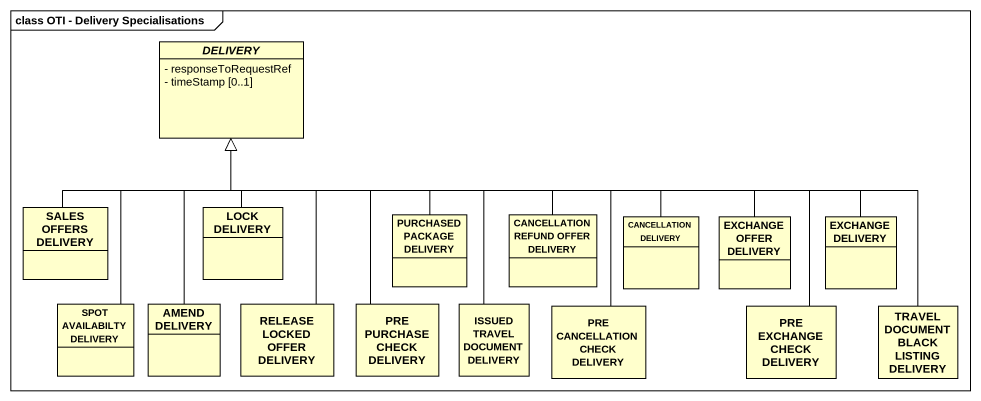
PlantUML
@startuml
mainframe class OTI - Delivery Specialisations
hide circle
hide empty members
skinparam classAttributeIconSize 0
abstract class DELIVERY {
  - responseToRequestRef
  - timeStamp [0..1]
}
class "SALES OFFERS DELIVERY" as SALES_OFFERS_DELIVERY
class "LOCK DELIVERY" as LOCK_DELIVERY
class "PURCHASED PACKAGE DELIVERY" as PURCHASED_PACKAGE_DELIVERY
class "CANCELLATION REFUND OFFER DELIVERY" as CANCELLATION_REFUND_OFFER
class "CANCELLATION DELIVERY" as CANCELLATION_DELIVERY
class "EXCHANGE OFFER DELIVERY" as EXCHANGE_OFFER_DELIVERY
class "EXCHANGE DELIVERY" as EXCHANGE_DELIVERY
class "SPOT AVAILABILTY DELIVERY" as SPOT_AVAILABILTY_DELIVERY
class "AMEND DELIVERY" as AMEND_DELIVERY
class "RELEASE LOCKED OFFER DELIVERY" as RELEASE_LOCKED_OFFER
class "PRE PURCHASE CHECK DELIVERY" as PRE_PURCHASE_CHECK_DELIVERY
class "ISSUED TRAVEL DOCUMENT DELIVERY" as ISSUED_TRAVEL_DOCUMENT
class "PRE CANCELLATION CHECK DELIVERY" as PRE_CANCELLATION_CHECK
class "PRE EXCHANGE CHECK DELIVERY" as PRE_EXCHANGE_CHECK_DELIVERY
class "TRAVEL DOCUMENT BLACK LISTING DELIVERY" as TRAVEL_DOCUMENT_BLACK
SALES_OFFERS_DELIVERY -up-|> DELIVERY
LOCK_DELIVERY -up-|> DELIVERY
PURCHASED_PACKAGE_DELIVERY -up-|> DELIVERY
CANCELLATION_REFUND_OFFER -left-|> DELIVERY
CANCELLATION_DELIVERY -left-|> DELIVERY
EXCHANGE_OFFER_DELIVERY -left-|> DELIVERY
EXCHANGE_DELIVERY -left-|> DELIVERY
SPOT_AVAILABILTY_DELIVERY -up-|> DELIVERY
AMEND_DELIVERY -up-|> DELIVERY
RELEASE_LOCKED_OFFER -up-|> DELIVERY
PRE_PURCHASE_CHECK_DELIVERY -up-|> DELIVERY
ISSUED_TRAVEL_DOCUMENT -up-|> DELIVERY
PRE_CANCELLATION_CHECK -up-|> DELIVERY
PRE_EXCHANGE_CHECK_DELIVERY -left-|> DELIVERY
TRAVEL_DOCUMENT_BLACK -left-|> DELIVERY
@enduml
